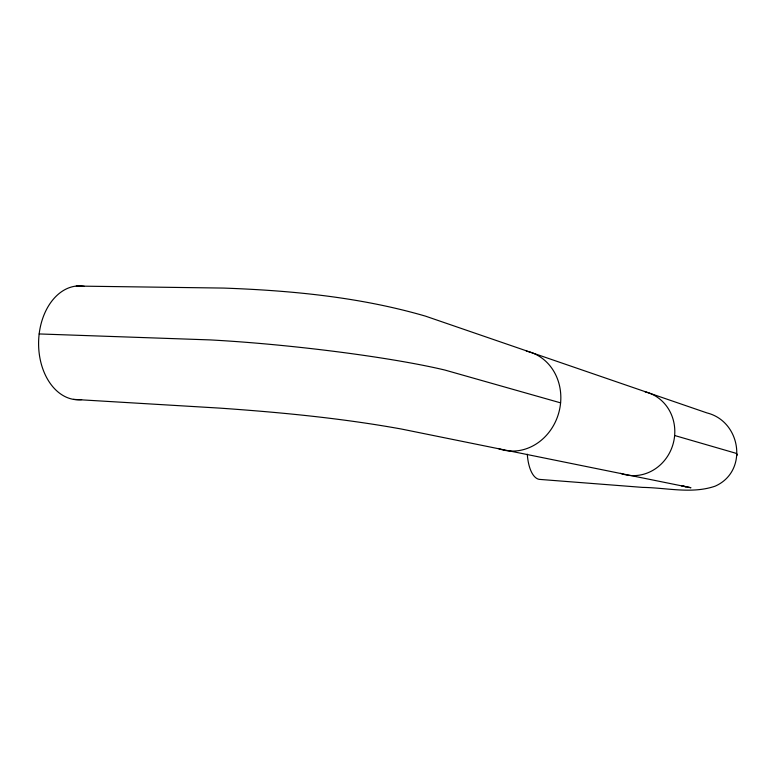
<?xml version="1.0" encoding="UTF-8"?>
<svg xmlns="http://www.w3.org/2000/svg" width="776" height="776" viewBox="0 0 776 776"><rect width="100%" height="100%" fill="white"/><g stroke="black" fill="none" stroke-linecap="round" stroke-linejoin="round"><path stroke-width="1.16" d="M76.252 286.063L223.74 288.08C291.611 290.525 360.132 297.101 425.529 316.152L706.985 412.929C741.119 421.349 748.646 471.41 715.123 486.174C691.852 494.196 666.603 487.716 642.654 487.396L539.213 479.364A34.61 14.86 -86.3 0 1 527.292 454.183M39.159 333.942L210.277 339.917A181.71 17.179 6.2 0 1 444.9 370.055L560.592 402.86M73.468 399.368L219.918 408.127C280.67 412.366 341.45 418.177 401.405 429.031L690.95 487.745L681.503 485.698L685.741 486.862M674.645 435.511L735.338 453.097A121.114 7.741 5.2 0 1 736.928 455.299M526.351 351.13A50.789 45.212 -74.7 0 1 558.594 413.414A50.789 45.212 -74.7 0 1 498.182 448.47M81.635 399.582A56.949 40.177 -89 0 1 38.616 341.518A56.949 40.177 -89 0 1 84.438 286.383M645.069 391.822A42.622 39.595 -74.3 0 1 672.879 444.716A42.622 39.595 -74.3 0 1 620.606 473.331"/></g></svg>
